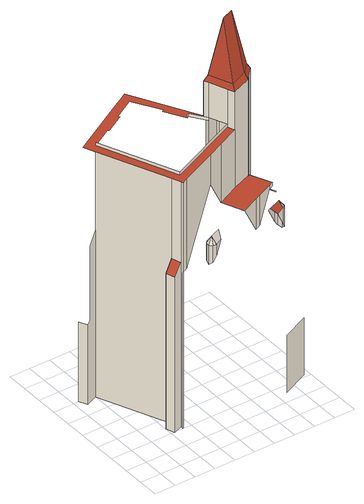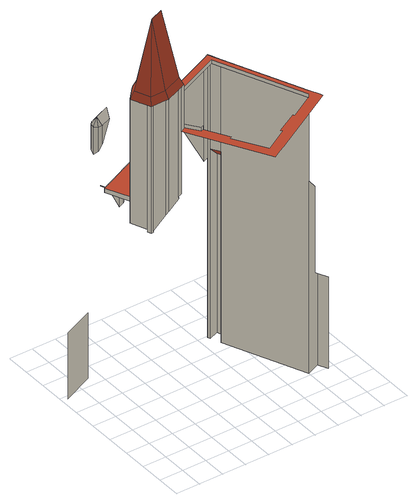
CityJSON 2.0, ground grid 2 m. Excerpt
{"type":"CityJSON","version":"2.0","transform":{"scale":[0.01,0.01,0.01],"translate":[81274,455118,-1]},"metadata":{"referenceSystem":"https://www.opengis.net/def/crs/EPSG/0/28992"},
"CityObjects":{
"building1":{"type":"Building","attributes":{"Volume":104797.07,"Dakoppervlakte":8542.52,"Muuroppervlakte":13883.88,"Vloeroppervlakte":5073.26,"hoogte_Z_max_in_m_NAP":34.28,"GEB_DOEL":"kantoorfunctie - kantoorfunctie,woonfunctie","yearOfConstruction":1620,"measuredHeight":34.75},"children":["building1-1","building1-2"],"geometry":[{"type":"MultiSurface","lod":"2","boundaries":[[[0,1,2,3]],[[4,5,6,7,1,0]],[[8,9,10,11]],[[12,13,14,15,5,4]],[[16,17,9,8]],[[11,10,13,12]],[[13,10,9,17]],[[17,18,14,13]],[[19,20,21,22]],[[22,21,23,18,17,16]],[[23,21,24,25]],[[26,27,28,29]],[[30,31,32,33]],[[33,32,34,35]],[[35,36,33]],[[33,36,30]],[[31,30,37,38]],[[39,36,35]],[[30,36,37]],[[35,34,40,39]],[[41,39,40]],[[38,37,42]],[[43,36,39,41]],[[42,37,36,43]],[[25,24,44,45]],[[46,15,14,18,23,25,45,47,48,49,28,27,50,51,52,53,54,55,56,57,58,59,60,61,62,63,64,65,66]],[[29,28,49,67]],[[45,44,68,47]],[[69,70,71,72]],[[71,70,73]],[[69,74,70]],[[73,70,74,75]],[[69,76,77]],[[69,78,74]],[[69,77,78]],[[75,74,78,79]],[[79,78,77,80]],[[81,58,57,82]],[[47,68,83,48]],[[84,85,86]],[[87,59,58,81]],[[88,60,59,87,89]],[[67,90,89,87]],[[89,90,91,92,93,88]],[[60,88,94,61]],[[95,96,86,85]],[[90,67,49,48,91]],[[92,97,93]],[[98,61,94,99,100]],[[68,84,86,96,101,102,103,104,83]],[[100,105,106]],[[99,94,88,93,107,108]],[[109,110,92,91]],[[108,111,105,100,99]],[[110,112,97,92]],[[113,101,96,95]],[[91,48,83,104,109]],[[93,97,112,107]],[[114,115,116,117]],[[111,108,118,119]],[[120,113,121,122]],[[123,102,101,113,120]],[[109,104,103,124]],[[125,126,124,103,127]],[[128,112,110]],[[127,103,102,123]],[[107,112,129]],[[124,126,130,131,128,110,109]],[[132,118,108,107,129,133]],[[119,118,132,134]],[[129,112,128]],[[126,125,135,130]],[[136,134,132,133,137]],[[138,133,129,128,131]],[[138,139,140,137,133]],[[139,138,131,141]],[[141,131,130,135]]],"semantics":{"surfaces":[{"type":"WallSurface"},{"type":"RoofSurface"}],"values":[0,0,0,0,0,0,1,0,0,0,0,0,null,null,null,null,null,null,null,null,null,null,null,null,0,1,0,0,null,null,null,null,null,null,null,null,null,0,0,0,0,0,0,1,0,0,0,1,0,1,0,1,1,0,1,0,0,1,0,0,0,0,0,0,1,0,1,1,1,0,1,0,0,1,0,0,0]}}]},
"building1-1":{"type":"BuildingInstallation","parents":["building1"],"geometry":[{"type":"MultiSurface","lod":"2","boundaries":[[[35,36,33]],[[39,36,35]],[[33,36,30]],[[42,37,36,43]],[[43,36,39,41]],[[30,36,37]],[[33,32,34,35]],[[35,34,40,39]],[[30,31,32,33]],[[31,30,37,38]],[[38,37,42]],[[41,39,40]]],"semantics":{"surfaces":[{"type":"RoofSurface"},{"type":"WallSurface"}],"values":[0,0,0,0,0,0,1,1,1,1,1,1]}}]},
"building1-2":{"type":"BuildingInstallation","parents":["building1"],"geometry":[{"type":"MultiSurface","lod":"2","boundaries":[[[69,76,77]],[[69,70,71,72]],[[76,69,72,142]],[[69,77,78]],[[69,74,70]],[[69,78,74]],[[76,143,80,77]],[[79,78,77,80]],[[73,70,74,75]],[[75,74,78,79]],[[71,70,73]],[[143,76,142]]],"semantics":{"surfaces":[{"type":"RoofSurface"},{"type":"WallSurface"}],"values":[0,0,0,0,0,0,1,1,1,1,1,1]}}]}
},
"vertices":[
[90,1124,53],[90,1124,847],[54,1205,847],[54,1205,53],[200,1171,53],[200,1171,1721],[120,1136,1618],[120,1136,874],[436,396,53],[436,396,1605],[401,476,1614],[401,476,53],[482,510,53],[482,510,1710],[482,510,2509],[200,1171,2509],[517,428,53],[517,428,1700],[517,428,2509],[515,403,53],[515,403,1613],[526,407,1613],[526,407,53],[526,407,2509],[573,428,1613],[573,428,2509],[253,1241,2540],[253,1241,2509],[565,509,2509],[565,509,2540],[693,318,1882],[693,318,1716],[692,282,1692],[692,282,1882],[718,261,1715],[718,261,1882],[733,303,1942],[716,343,1882],[716,343,1764],[751,262,1882],[751,262,1764],[821,292,1882],[785,373,1882],[838,349,1942],[928,583,2217],[928,583,2509],[165,1254,2509],[1083,654,2509],[1296,752,2509],[1269,818,2509],[455,1356,2509],[464,1343,2509],[645,1444,2509],[634,1461,2509],[833,1576,2509],[989,1316,2509],[969,1304,2509],[1080,1116,2509],[1100,1124,2509],[1199,984,2509],[1180,1028,2509],[1214,1043,2509],[860,1680,2509],[791,1641,2509],[743,1614,2509],[179,1294,2509],[154,1279,2509],[1269,818,2540],[1083,654,1930],[1301,155,2150],[1284,195,2091],[1196,157,2091],[1181,102,2150],[1284,195,1930],[1317,195,2091],[1317,195,1879],[1319,114,2091],[1343,138,2091],[1344,171,2091],[1344,171,1854],[1343,138,1879],[1100,1124,2540],[1080,1116,2540],[1296,752,1930],[1174,446,1930],[1336,520,1632],[1336,520,1930],[1199,984,2540],[1180,1028,2889],[1199,984,2889],[1269,818,2889],[1296,752,2889],[1297,786,2950],[1205,1005,2950],[1214,1043,2889],[1388,543,1632],[1388,543,1930],[1305,924,3528],[1214,1043,1964],[1252,1059,2889],[1252,1059,1964],[1537,611,1930],[1584,632,1930],[1491,837,1930],[1485,831,1930],[1252,1059,1943],[1257,1075,1964],[1375,1076,2950],[1369,1108,2889],[1485,831,2889],[1467,857,2950],[1369,1108,1918],[1417,971,3528],[1537,611,1900],[1750,424,53],[1750,424,623],[1495,311,623],[1495,311,53],[1393,1108,2889],[1393,1108,1897],[1537,611,1894],[1562,552,1900],[1562,552,1894],[1584,632,1894],[1491,837,2889],[1497,844,1894],[1497,844,2889],[1491,837,1894],[1554,951,2950],[1501,1076,2950],[1587,941,2889],[1591,945,2889],[1505,1108,2889],[1522,1108,2889],[1505,1108,1806],[1587,941,1815],[1505,1108,1791],[1522,1108,1791],[1534,1079,2889],[1534,1079,1815],[1534,1079,1791],[1591,945,1815],
[1232,75,2091],[1319,114,1930]
]}
